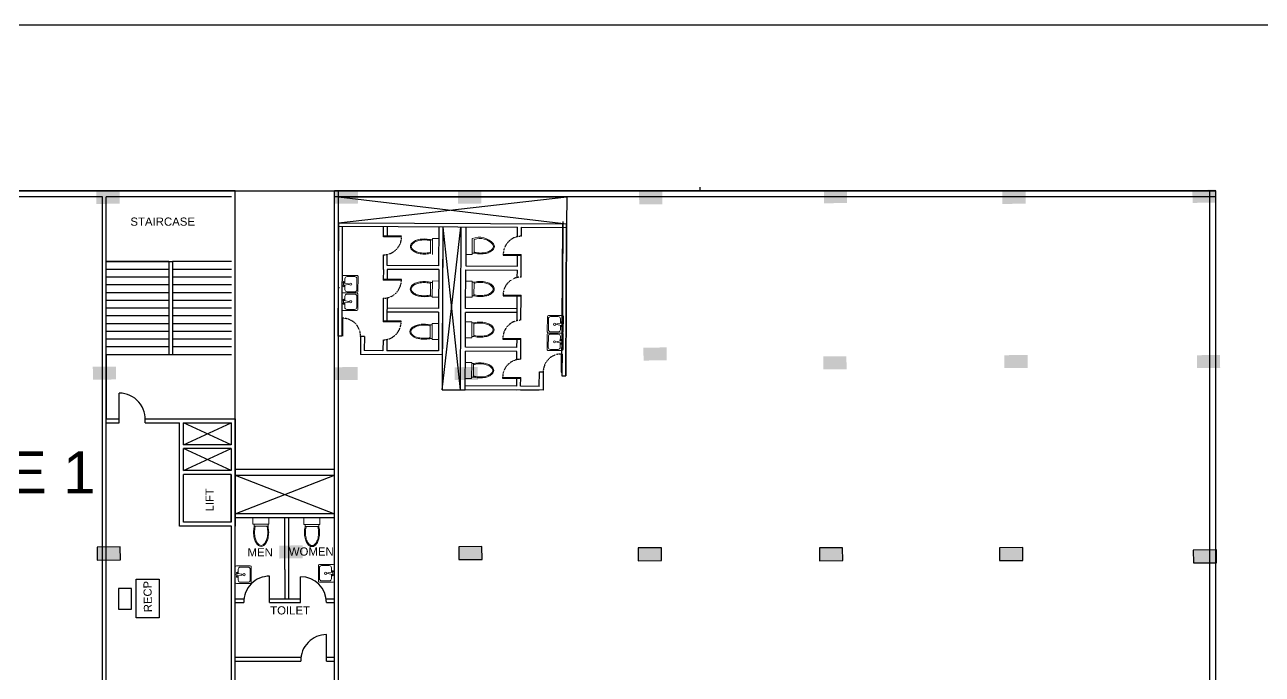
# Model space of a CAD drawing. Header units: millimetres. Extents: x 587797 to 2274247, y 1711 to 439204.
# Drawn here: x 1150649 to 1198606, y 304338 to 329492 of the extents above; entities that cross this region are included whole.
import ezdxf

# ---------------------------------------------------------------- set-up
doc = ezdxf.new("R2010")
doc.units = ezdxf.units.MM
doc.linetypes.add('ACAD_ISO03W100', pattern=[30, 12, -18])
doc.layers.add('finiture', color=7, linetype='Continuous', lineweight=20)
doc.styles.add('DIM_FONT', font='SIMPLEX', dxfattribs={"width": 0.8})
doc.styles.get("Standard").update_dxf_attribs({"font": 'arial.ttf'})

msp = doc.modelspace()

# ---------------------------------------------------------------- hatches: boundary and pattern name
h = msp.add_hatch(color=256)
h.dxf.hatch_style = 1
h.paths.add_polyline_path([(1154324.76, 322560.649), (1154320.472, 323060.631), (1153420.505, 323052.913), (1153424.793, 322552.931)])
h = msp.add_hatch(color=256)
h.dxf.hatch_style = 1
h.paths.add_polyline_path([(1163565.612, 322569.557), (1163561.325, 323069.538), (1162661.358, 323061.821), (1162665.645, 322561.839)])
h = msp.add_hatch(color=256)
h.dxf.hatch_style = 1
h.paths.add_polyline_path([(1168343.74, 322569.557), (1168339.452, 323069.538), (1167439.485, 323061.821), (1167443.773, 322561.839)])
h = msp.add_hatch(color=256)
h.dxf.hatch_style = 1
h.paths.add_polyline_path([(1175360.821, 322543.011), (1175356.533, 323042.992), (1174456.566, 323035.274), (1174460.854, 322535.293)])
h = msp.add_hatch(color=256)
h.dxf.hatch_style = 1
h.paths.add_polyline_path([(1182519.591, 322586.749), (1182515.303, 323086.731), (1181615.336, 323079.013), (1181619.624, 322579.031)])
h = msp.add_hatch(color=256)
h.dxf.hatch_style = 1
h.paths.add_polyline_path([(1189439.446, 322560.9), (1189435.158, 323060.881), (1188535.191, 323053.163), (1188539.479, 322553.182)])
h = msp.add_hatch(color=256)
h.dxf.hatch_style = 1
h.paths.add_polyline_path([(1196805.309, 322601.35), (1196801.022, 323101.332), (1195901.055, 323093.614), (1195905.342, 322593.632)])
h = msp.add_hatch(color=256)
h.dxf.hatch_style = 1
h.paths.add_polyline_path([(1175528.94, 316494.628), (1175524.653, 316994.61), (1174624.686, 316986.892), (1174628.973, 316486.91)])
h = msp.add_hatch(color=256)
h.dxf.hatch_style = 1
h.paths.add_polyline_path([(1182496.547, 316151.341), (1182492.26, 316651.323), (1181592.293, 316643.605), (1181596.58, 316143.623)])
h = msp.add_hatch(color=256)
h.dxf.hatch_style = 1
h.paths.add_polyline_path([(1189514.371, 316201.459), (1189510.083, 316701.44), (1188610.116, 316693.722), (1188614.404, 316193.741)])
h = msp.add_hatch(color=256)
h.dxf.hatch_style = 1
h.paths.add_polyline_path([(1196975.318, 316201.459), (1196971.03, 316701.44), (1196071.063, 316693.722), (1196075.351, 316193.741)])
h = msp.add_hatch(color=256)
h.dxf.hatch_style = 1
h.paths.add_polyline_path([(1154190.639, 315754.463), (1154186.351, 316254.445), (1153286.384, 316246.727), (1153290.672, 315746.745)])
h = msp.add_hatch(color=256)
h.dxf.hatch_style = 1
h.paths.add_polyline_path([(1163552.155, 315735.697), (1163547.867, 316235.679), (1162647.9, 316227.961), (1162652.188, 315727.979)])
h = msp.add_hatch(color=256)
h.dxf.hatch_style = 1
h.paths.add_polyline_path([(1168207.697, 315735.697), (1168203.409, 316235.679), (1167303.442, 316227.961), (1167307.73, 315727.979)])
h = msp.add_hatch(color=256)
h.dxf.hatch_style = 1
h.paths.add_polyline_path([(1161420.247, 308827.669), (1161415.959, 309327.65), (1160515.992, 309319.933), (1160520.28, 308819.951)])
h = msp.add_hatch(color=256)
h.dxf.hatch_style = 1
h.paths.add_polyline_path([(1154353.466, 308767.066), (1154349.178, 309267.048), (1153449.211, 309259.33), (1153453.499, 308759.348)])
h = msp.add_hatch(color=256)
h.dxf.hatch_style = 1
h.paths.add_polyline_path([(1168368.833, 308783.578), (1168364.545, 309283.56), (1167464.578, 309275.842), (1167468.866, 308775.86)])
h = msp.add_hatch(color=256)
h.dxf.hatch_style = 1
h.paths.add_polyline_path([(1175324.785, 308739.04), (1175320.497, 309239.021), (1174420.53, 309231.303), (1174424.818, 308731.322)])
h = msp.add_hatch(color=256)
h.dxf.hatch_style = 1
h.paths.add_polyline_path([(1182347.606, 308739.04), (1182343.318, 309239.021), (1181443.351, 309231.303), (1181447.639, 308731.322)])
h = msp.add_hatch(color=256)
h.dxf.hatch_style = 1
h.paths.add_polyline_path([(1189328.205, 308746.084), (1189323.917, 309246.066), (1188423.95, 309238.348), (1188428.238, 308738.367)])
h = msp.add_hatch(color=256)
h.dxf.hatch_style = 1
h.paths.add_polyline_path([(1196837.662, 308654.381), (1196833.374, 309154.362), (1195933.408, 309146.645), (1195937.695, 308646.663)])

# ---------------------------------------------------------------- linework, layer by layer
for p, q in [((1099894.904, 329491.777), (1299107.928, 329491.777)), ((1158805.901, 323056.38), (1104805.901, 323056.38)), ((1104805.901, 323056.38), (1173805.901, 323056.38)), ((1153655.901, 322826.38), (1138655.901, 322826.38)), ((1153655.901, 303056.38), (1153655.901, 322826.38)), ((1158655.901, 322826.38), (1153805.901, 322826.38)), ((1153805.901, 302826.38), (1153805.901, 322826.38)), ((1158655.901, 322826.38), (1153805.901, 322826.38)), ((1158805.901, 303056.38), (1158805.901, 323056.38)), ((1196805.901, 323056.38), (1162655.901, 323056.38)), ((1162655.901, 302826.38), (1162655.901, 323056.38)), ((1196805.901, 322826.38), (1162655.901, 322826.38)), ((1162805.901, 303056.38), (1162805.901, 323056.38)), ((1162805.901, 321826.38), (1162805.901, 322826.38)), ((1162805.901, 322826.38), (1171651.794, 322826.38)), ((1162805.901, 322826.38), (1171646.657, 321782.866)), ((1162805.901, 321826.38), (1171651.794, 322826.38)), ((1171651.794, 322826.38), (1171646.657, 321782.866)), ((1173805.901, 323056.38), (1196805.901, 323056.38)), ((1176805.901, 323206.38), (1176805.901, 323056.38)), ((1196575.901, 303056.38), (1196575.901, 323056.38)), ((1196805.901, 303056.38), (1196805.901, 323056.38)), ((1162805.901, 321826.38), (1162784.247, 317427.088)), ((1162805.901, 321826.38), (1171646.657, 321782.866)), ((1171497.096, 321872.353), (1171472.486, 316872.413)), ((1162805.205, 321685.132), (1169747.057, 321650.964)), ((1162955.16, 321675.644), (1162934.245, 317426.35)), ((1164552.179, 321283.702), (1164554.07, 321667.774)), ((1164702.177, 321282.963), (1164704.068, 321667.036)), ((1166696.661, 320157.21), (1166704.044, 321657.192)), ((1166854.042, 321656.453), (1166823.033, 315356.53)), ((1166823.033, 315356.53), (1167554.033, 321653.008)), ((1166854.042, 321656.453), (1166829.678, 316706.513)), ((1166854.042, 321656.453), (1167523.025, 315353.084)), ((1167554.033, 321653.008), (1167523.025, 315353.084)), ((1167747.038, 321652.058), (1167739.655, 320152.076)), ((1169745.253, 321284.589), (1169747.057, 321650.964)), ((1169895.331, 321300.111), (1169897.055, 321650.225)), ((1169897.055, 321650.225), (1171645.962, 321641.617)), ((1171468.391, 316040.447), (1171496.659, 321783.604)), ((1171646.657, 321782.866), (1171617.651, 315889.711)), ((1171617.651, 315889.711), (1171646.657, 321782.866)), ((1165252.171, 321280.256), (1164552.179, 321283.702)), ((1165252.314, 321309.256), (1164552.322, 321312.701)), ((1164545.948, 320017.794), (1164548.734, 320583.71)), ((1164696.685, 320167.054), (1164698.812, 320599.232)), ((1169191.895, 320603.565), (1169191.752, 320574.565)), ((1169191.752, 320574.565), (1169891.743, 320571.12)), ((1169191.895, 320603.565), (1169891.886, 320600.12)), ((1169739.631, 320142.232), (1169741.745, 320571.858)), ((1169887.548, 319718.854), (1169891.886, 320600.12)), ((1156230.901, 320326.38), (1153805.901, 320326.38)), ((1153805.901, 320326.38), (1156380.901, 320326.38)), ((1153805.901, 320026.38), (1156230.901, 320026.38)), ((1156230.901, 320326.38), (1156230.901, 316726.38)), ((1158655.901, 320326.38), (1156380.901, 320326.38)), ((1156380.901, 320326.38), (1156380.901, 316726.38)), ((1156380.901, 320026.38), (1158655.901, 320026.38)), ((1164545.948, 320017.794), (1164543.889, 319599.28)), ((1164695.947, 320017.055), (1164693.887, 319598.541)), ((1166695.922, 320007.212), (1164695.947, 320017.055)), ((1166696.661, 320157.21), (1164696.685, 320167.054)), ((1166695.922, 320007.212), (1166688.539, 318507.23)), ((1167731.533, 318502.096), (1167738.916, 320002.078)), ((1167738.916, 320002.078), (1169738.892, 319992.234)), ((1167739.655, 320152.076), (1169739.631, 320142.232)), ((1169737.47, 319703.332), (1169738.892, 319992.234)), ((1153805.901, 319726.38), (1156230.901, 319726.38)), ((1153805.901, 319426.38), (1156230.901, 319426.38)), ((1156380.901, 319726.38), (1158655.901, 319726.38)), ((1156380.901, 319426.38), (1158655.901, 319426.38)), ((1165243.88, 319595.834), (1164543.889, 319599.28)), ((1165244.023, 319624.834), (1164544.031, 319628.279)), ((1165243.88, 319595.834), (1165244.023, 319624.834)), ((1153805.901, 319126.38), (1156230.901, 319126.38)), ((1156380.901, 319126.38), (1158655.901, 319126.38)), ((1162840.225, 319303.247), (1162811.225, 319303.389)), ((1169184.112, 319022.308), (1169183.969, 318993.308)), ((1169183.969, 318993.308), (1169883.96, 318989.863)), ((1169184.112, 319022.308), (1169884.103, 319018.862)), ((1169729.238, 318030.707), (1169734.105, 319019.601)), ((1169879.316, 318046.229), (1169884.103, 319018.862)), ((1153805.901, 318826.38), (1156230.901, 318826.38)), ((1153805.901, 318526.38), (1156230.901, 318526.38)), ((1156380.901, 318826.38), (1158655.901, 318826.38)), ((1156380.901, 318526.38), (1158655.901, 318526.38)), ((1164540.443, 318899.288), (1164535.971, 317990.688)), ((1164690.521, 318914.81), (1164686.112, 318018.95)), ((1166688.539, 318507.23), (1164688.564, 318517.074)), ((1169731.509, 318492.252), (1167731.533, 318502.096)), ((1153805.901, 318226.38), (1156230.901, 318226.38)), ((1156380.901, 318226.38), (1158655.901, 318226.38)), ((1162937.691, 318126.341), (1162934.245, 317426.35)), ((1162966.69, 318126.198), (1162937.691, 318126.341)), ((1162966.69, 318126.198), (1162963.245, 317426.207)), ((1165235.962, 317987.243), (1164535.971, 317990.688)), ((1165236.105, 318016.243), (1164536.114, 318019.688)), ((1166687.801, 318357.232), (1164687.825, 318367.075)), ((1165235.962, 317987.243), (1165236.105, 318016.243)), ((1166687.801, 318357.232), (1166680.418, 316857.25)), ((1167724.15, 317002.114), (1167730.795, 318352.098)), ((1169730.771, 318342.254), (1167730.795, 318352.098)), ((1153805.901, 317926.38), (1156230.901, 317926.38)), ((1153805.901, 317626.38), (1156230.901, 317626.38)), ((1156380.901, 317926.38), (1158655.901, 317926.38)), ((1156380.901, 317626.38), (1158655.901, 317626.38)), ((1153805.901, 317326.38), (1156230.901, 317326.38)), ((1153805.901, 317026.38), (1156230.901, 317026.38)), ((1156380.901, 317326.38), (1158655.901, 317326.38)), ((1156380.901, 317026.38), (1158655.901, 317026.38)), ((1162934.245, 317426.35), (1162784.247, 317427.088)), ((1163659.839, 317272.776), (1163657.129, 316722.129)), ((1163663.236, 317422.761), (1163662.498, 317272.763)), ((1163810.576, 317422.036), (1163663.236, 317422.761)), ((1163810.576, 317422.036), (1163807.865, 316871.389)), ((1164532.526, 317290.697), (1164530.444, 316867.832)), ((1164682.604, 317306.219), (1164680.442, 316867.094)), ((1169724.126, 316992.27), (1167724.15, 317002.114)), ((1169175.879, 317349.683), (1169175.736, 317320.683)), ((1169175.736, 317320.683), (1169875.728, 317317.238)), ((1169175.879, 317349.683), (1169875.87, 317346.238)), ((1169724.126, 316992.27), (1169725.729, 317317.976)), ((1169871.885, 316536.47), (1169875.87, 317346.238)), ((1153805.901, 316726.38), (1158655.901, 316726.38)), ((1153805.901, 316726.38), (1153805.901, 314226.38)), ((1166829.678, 316706.513), (1163657.129, 316722.129)), ((1164530.444, 316867.832), (1163807.865, 316871.389)), ((1166680.418, 316857.25), (1164680.442, 316867.094)), ((1167716.768, 315502.132), (1167723.412, 316852.116)), ((1169723.388, 316842.272), (1167723.412, 316852.116)), ((1169721.806, 316520.948), (1169723.388, 316842.272)), ((1171442.837, 316740.582), (1171439.392, 316040.59)), ((1171442.837, 316740.582), (1171471.837, 316740.439)), ((1171471.837, 316740.439), (1171468.391, 316040.447)), ((1153805.901, 315126.38), (1153805.901, 316126.38)), ((1170589.32, 315487.994), (1170592.061, 316044.761)), ((1170592.061, 316044.761), (1170739.4, 316044.035)), ((1170739.4, 316044.035), (1170738.662, 315894.037)), ((1171439.392, 316040.59), (1171468.391, 316040.447)), ((1171468.391, 316040.447), (1171467.653, 315890.449)), ((1171468.391, 316040.447), (1171468.391, 316040.447)), ((1169168.448, 315839.924), (1169168.305, 315810.924)), ((1169168.305, 315810.924), (1169868.296, 315807.479)), ((1169168.448, 315839.924), (1169868.439, 315836.479)), ((1169716.743, 315492.288), (1169718.298, 315808.217)), ((1169866.741, 315491.55), (1169868.439, 315836.479)), ((1170738.662, 315894.037), (1170735.921, 315337.27)), ((1170738.662, 315894.037), (1170741.321, 315894.024)), ((1171467.653, 315890.449), (1171617.651, 315889.711)), ((1154308.99, 314076.38), (1154308.99, 315226.38)), ((1166823.033, 315356.53), (1167523.025, 315353.084)), ((1167523.025, 315353.084), (1167716.029, 315352.134)), ((1167716.029, 315352.134), (1167716.768, 315502.132)), ((1169716.005, 315342.29), (1167716.029, 315352.134)), ((1170735.921, 315337.27), (1167716.029, 315352.134)), ((1169716.743, 315492.288), (1167716.768, 315502.132)), ((1170588.582, 315337.995), (1169866.003, 315341.552)), ((1170589.32, 315487.994), (1169866.741, 315491.55)), ((1153805.901, 314226.38), (1154308.99, 314226.38)), ((1155317.851, 314226.38), (1158798.94, 314226.38)), ((1156648.94, 314226.38), (1158648.94, 314226.38)), ((1158798.94, 314226.38), (1158798.94, 310076.38)), ((1153805.901, 314076.38), (1154308.99, 314076.38)), ((1155308.99, 314076.38), (1156648.94, 314076.38)), ((1156648.94, 312076.38), (1156648.94, 314076.38)), ((1156798.94, 314076.38), (1158648.94, 314076.38)), ((1156798.94, 313226.38), (1156798.94, 314076.38)), ((1156798.94, 313226.38), (1158648.94, 314076.38)), ((1158648.94, 313226.38), (1156798.94, 314076.38)), ((1156798.94, 314076.38), (1158648.94, 314076.38)), ((1156798.94, 314076.38), (1158655.901, 314076.38)), ((1158648.94, 314076.38), (1158648.94, 313226.38)), ((1158648.94, 313226.38), (1156798.94, 313226.38)), ((1158648.94, 313076.38), (1156798.94, 313076.38)), ((1156798.94, 312226.38), (1156798.94, 313076.38)), ((1156798.94, 312226.38), (1158648.94, 313076.38)), ((1158648.94, 312226.38), (1156798.94, 313076.38)), ((1158648.94, 313076.38), (1158648.94, 312226.38)), ((1158648.94, 312226.38), (1156798.94, 312226.38)), ((1158805.901, 312274.106), (1162655.901, 312274.106)), ((1156648.94, 310076.38), (1156648.94, 312076.38)), ((1158648.94, 312076.38), (1156798.94, 312076.38)), ((1156798.94, 310226.38), (1156798.94, 312076.38)), ((1158648.94, 310226.38), (1158648.94, 312076.38)), ((1158648.94, 312076.38), (1158648.94, 310226.38)), ((1158805.901, 310544.106), (1158805.901, 312044.106)), ((1158805.901, 312044.106), (1162655.901, 312044.106)), ((1158805.901, 312044.106), (1162655.901, 310544.106)), ((1158805.901, 310544.106), (1162655.901, 312044.106)), ((1158805.901, 309264.517), (1158805.901, 311264.517)), ((1162655.901, 310544.106), (1158805.901, 310544.106)), ((1162655.901, 310394.106), (1158805.901, 310394.106)), ((1160730.901, 308394.106), (1160730.901, 310394.106)), ((1160880.901, 307264.517), (1160880.901, 310394.106)), ((1162655.901, 308394.106), (1162655.901, 310394.106)), ((1158648.94, 310076.38), (1156648.94, 310076.38)), ((1158655.901, 310076.38), (1156648.94, 310076.38)), ((1158648.94, 310226.38), (1156798.94, 310226.38)), ((1158655.901, 303056.38), (1158655.901, 310076.38)), ((1154349.178, 309267.048), (1153449.211, 309259.33)), ((1153449.211, 309259.33), (1153453.499, 308759.348)), ((1154353.466, 308767.066), (1154349.178, 309267.048)), ((1168364.545, 309283.56), (1167464.578, 309275.842)), ((1167464.578, 309275.842), (1167468.866, 308775.86)), ((1168368.833, 308783.578), (1168364.545, 309283.56)), ((1175320.497, 309239.021), (1174420.53, 309231.303)), ((1174420.53, 309231.303), (1174424.818, 308731.322)), ((1175324.785, 308739.04), (1175320.497, 309239.021)), ((1182343.318, 309239.021), (1181443.351, 309231.303)), ((1181443.351, 309231.303), (1181447.639, 308731.322)), ((1182347.606, 308739.04), (1182343.318, 309239.021)), ((1189323.917, 309246.066), (1188423.95, 309238.348)), ((1188423.95, 309238.348), (1188428.238, 308738.367)), ((1189328.205, 308746.084), (1189323.917, 309246.066)), ((1196833.374, 309154.362), (1195933.408, 309146.645)), ((1195933.408, 309146.645), (1195937.695, 308646.663)), ((1196837.662, 308654.381), (1196833.374, 309154.362)), ((1153453.499, 308759.348), (1154353.466, 308767.066)), ((1160730.901, 308394.106), (1160730.901, 307264.517)), ((1167468.866, 308775.86), (1168368.833, 308783.578)), ((1174424.818, 308731.322), (1175324.785, 308739.04)), ((1181447.639, 308731.322), (1182347.606, 308739.04)), ((1188428.238, 308738.367), (1189328.205, 308746.084)), ((1195937.695, 308646.663), (1196837.662, 308654.381)), ((1154962.539, 306524.376), (1154962.539, 308024.376)), ((1154962.539, 308024.376), (1155862.539, 308024.376)), ((1155862.539, 308024.376), (1155862.539, 306524.376)), ((1160138.528, 307114.517), (1160138.528, 308136.451)), ((1161340.783, 307114.517), (1161340.783, 308114.517)), ((1154785.507, 307653.715), (1154285.507, 307653.715)), ((1154285.507, 307653.715), (1154285.507, 306853.715)), ((1154785.507, 306853.715), (1154785.507, 307653.715)), ((1158805.901, 307264.517), (1159146.578, 307264.517)), ((1158805.901, 307114.517), (1159138.528, 307114.517)), ((1160138.528, 307264.517), (1161340.783, 307264.517)), ((1160138.528, 307264.517), (1160805.901, 307264.517)), ((1160138.528, 307114.517), (1161340.783, 307114.517)), ((1160138.528, 307114.517), (1160805.901, 307114.517)), ((1162330.33, 307258.732), (1162655.901, 307264.517)), ((1162340.783, 307114.517), (1162655.901, 307114.517)), ((1154285.507, 306853.715), (1154785.507, 306853.715)), ((1155862.539, 306524.376), (1154962.539, 306524.376)), ((1162344.689, 304849.241), (1162344.689, 305871.175)), ((1158805.901, 304999.241), (1161352.74, 304999.241)), ((1158805.901, 304849.241), (1161344.689, 304849.241)), ((1162344.689, 304999.241), (1162655.901, 304999.241)), ((1162344.689, 304849.241), (1162655.901, 304849.241))]:
    msp.add_line(p, q)
at = {"linetype": 'ACAD_ISO03W100'}
for centre, start, end in [((1164552.179, 321283.702), 269.7179901, 359.71799), ((1169891.886, 320600.12), 89.7179901, 179.71799), ((1164543.889, 319599.28), 269.7179901, 359.71799), ((1169884.103, 319018.862), 89.7179901, 179.71799), ((1162963.245, 317426.207), 359.71799, 89.7179901), ((1164535.971, 317990.688), 269.7179901, 359.71799), ((1169875.87, 317346.238), 89.7179901, 179.71799), ((1169868.439, 315836.479), 89.7179901, 179.71799), ((1171439.392, 316040.59), 89.7179901, 179.71799)]:
    msp.add_arc(centre, 700, start, end, dxfattribs=at)
for centre, radius, start, end in [((1154302.657, 314211.09), 1015.31, 352.3755717, 89.6426021), ((1160138.692, 307136.055), 1000.396, 90.00939, 181.2336345), ((1161340.783, 307114.517), 1000, 0, 90), ((1162344.853, 304870.779), 1000.396, 90.00939, 181.2336345)]:
    msp.add_arc(centre, radius, start, end)
at = {"layer": 'finiture'}
for p, q in [((1166377.618, 321164.595), (1166375.028, 320638.503)), ((1166377.431, 321165.245), (1166454.094, 321164.867)), ((1166450.797, 320598.074), (1166453.852, 321218.769)), ((1166453.852, 321218.769), (1166701.88, 321217.548)), ((1166701.88, 321217.548), (1166698.825, 320596.853)), ((1167992.902, 321211.194), (1167989.847, 320590.498)), ((1168066.081, 320644.673), (1168068.67, 321170.764)), ((1167989.847, 320590.498), (1167741.819, 320591.719)), ((1168066.267, 320644.023), (1167989.604, 320644.4)), ((1162945.64, 319741.346), (1162942.726, 319149.461)), ((1163523.64, 319780.779), (1162988.125, 319783.415)), ((1162988.128, 319783.967), (1163523.643, 319781.331)), ((1163000.345, 319402.848), (1163000.761, 319487.403)), ((1163028.53, 319402.71), (1163197.779, 319430.062)), ((1163197.917, 319458.247), (1163028.946, 319487.265)), ((1163055.883, 319233.461), (1163056.75, 319409.617)), ((1163057.096, 319480.08), (1163057.964, 319656.236)), ((1163142.935, 319740.375), (1163438.877, 319738.918)), ((1163197.779, 319430.062), (1163197.917, 319458.247)), ((1163523.016, 319653.947), (1163520.935, 319231.172)), ((1163562.796, 319146.409), (1163565.71, 319738.294)), ((1166369.496, 319514.615), (1166366.907, 318988.523)), ((1166369.31, 319515.265), (1166445.973, 319514.887)), ((1166442.675, 318948.094), (1166445.73, 319568.789)), ((1166445.73, 319568.789), (1166693.758, 319567.568)), ((1166693.758, 319567.568), (1166690.703, 318946.873)), ((1167733.697, 318941.739), (1167736.753, 319562.435)), ((1167736.753, 319562.435), (1167984.78, 319561.214)), ((1167984.78, 319561.214), (1167981.725, 318940.518)), ((1168057.807, 319524.158), (1167984.092, 319524.521)), ((1168057.959, 318994.693), (1168060.549, 319520.784)), ((1162942.293, 319061.368), (1162939.38, 318469.483)), ((1163520.293, 319100.802), (1162984.778, 319103.438)), ((1162984.781, 319103.989), (1163520.296, 319101.354)), ((1162984.796, 319106.975), (1163520.311, 319104.339)), ((1163053.75, 318800.102), (1163054.617, 318976.258)), ((1163139.588, 319060.397), (1163435.53, 319058.94)), ((1163435.964, 319147.033), (1163140.021, 319148.49)), ((1163519.669, 318973.969), (1163517.588, 318551.194)), ((1163559.45, 318466.431), (1163562.363, 319058.316)), ((1166369.649, 318985.149), (1166443.364, 318984.786)), ((1166690.703, 318946.873), (1166442.675, 318948.094)), ((1167981.725, 318940.518), (1167733.697, 318941.739)), ((1168058.146, 318994.043), (1167981.483, 318994.42)), ((1162996.998, 318722.871), (1162997.414, 318807.426)), ((1163025.183, 318722.732), (1163194.432, 318750.085)), ((1163194.571, 318778.27), (1163025.599, 318807.287)), ((1163052.536, 318553.483), (1163053.403, 318729.64)), ((1163432.617, 318467.055), (1163136.675, 318468.512)), ((1163194.432, 318750.085), (1163194.571, 318778.27)), ((1162981.449, 318426.998), (1163516.964, 318424.362)), ((1167725.945, 317366.758), (1167729, 317987.454)), ((1167729, 317987.454), (1167977.028, 317986.233)), ((1167977.028, 317986.233), (1167973.973, 317365.538)), ((1170901.165, 318189.949), (1170898.251, 317598.064)), ((1170940.945, 317682.411), (1170943.026, 318105.186)), ((1171479.165, 318229.383), (1170943.65, 318232.018)), ((1171027.997, 318189.325), (1171323.94, 318187.868)), ((1171408.079, 318102.897), (1171407.211, 317926.741)), ((1171518.321, 317595.012), (1171521.235, 318186.897)), ((1166361.375, 317864.635), (1166358.786, 317338.543)), ((1166361.189, 317865.285), (1166437.852, 317864.907)), ((1166434.554, 317298.114), (1166437.609, 317918.809)), ((1166437.609, 317918.809), (1166685.637, 317917.588)), ((1166685.637, 317917.588), (1166682.582, 317296.893)), ((1168050.055, 317949.177), (1167976.34, 317949.54)), ((1168050.207, 317419.712), (1168052.797, 317945.803)), ((1170897.818, 317509.971), (1170894.905, 316918.086)), ((1171475.818, 317549.405), (1170940.303, 317552.041)), ((1171475.833, 317552.391), (1170940.318, 317555.027)), ((1170940.321, 317555.578), (1171475.836, 317552.943)), ((1171024.65, 317509.347), (1171320.593, 317507.89)), ((1171321.026, 317595.983), (1171025.084, 317597.44)), ((1171266.182, 317906.296), (1171266.044, 317878.111)), ((1171266.044, 317878.111), (1171435.015, 317849.093)), ((1171435.431, 317933.648), (1171266.182, 317906.296)), ((1171406.865, 317856.278), (1171405.998, 317680.122)), ((1171463.616, 317933.509), (1171463.2, 317848.954)), ((1171514.975, 316915.034), (1171517.888, 317506.919)), ((1166361.528, 317335.169), (1166435.242, 317334.806)), ((1166682.582, 317296.893), (1166434.554, 317298.114)), ((1167973.973, 317365.538), (1167725.945, 317366.758)), ((1168050.394, 317419.062), (1167973.731, 317419.439)), ((1170937.598, 317002.433), (1170939.679, 317425.208)), ((1171262.836, 317226.318), (1171262.697, 317198.133)), ((1171262.697, 317198.133), (1171431.668, 317169.115)), ((1171432.084, 317253.67), (1171262.836, 317226.318)), ((1171403.518, 317176.3), (1171402.651, 317000.144)), ((1171404.732, 317422.919), (1171403.865, 317246.763)), ((1171460.269, 317253.532), (1171459.853, 317168.977)), ((1171472.486, 316872.413), (1170936.971, 316875.049)), ((1170936.974, 316875.601), (1171472.489, 316872.965)), ((1171317.68, 316916.005), (1171021.737, 316917.462)), ((1167718.186, 315790.223), (1167721.241, 316410.919)), ((1167721.241, 316410.919), (1167969.269, 316409.698)), ((1167969.269, 316409.698), (1167966.214, 315789.002)), ((1168042.295, 316372.642), (1167968.58, 316373.005)), ((1168042.448, 315843.177), (1168045.037, 316369.268)), ((1167966.214, 315789.002), (1167718.186, 315790.223)), ((1168042.634, 315842.527), (1167965.971, 315842.904)), ((1159491.476, 310147.672), (1159491.476, 310395.703)), ((1160112.179, 310395.703), (1160112.179, 310147.672)), ((1161464.282, 310141.667), (1161464.282, 310389.698)), ((1162084.985, 310389.698), (1162084.985, 310141.667)), ((1160112.179, 310147.672), (1159491.476, 310147.672)), ((1159545.376, 310071.515), (1159545.376, 310148.179)), ((1159546.025, 310071.705), (1160072.123, 310071.705)), ((1160075.484, 310074.464), (1160075.484, 310148.179)), ((1162084.985, 310141.667), (1161464.282, 310141.667)), ((1161518.182, 310065.511), (1161518.182, 310142.175)), ((1161518.831, 310065.701), (1162044.929, 310065.701)), ((1162048.289, 310068.46), (1162048.289, 310142.175)), ((1158809.175, 308489.542), (1158809.175, 307897.65)), ((1158851.453, 308532.372), (1159386.975, 308532.372)), ((1159386.975, 308531.82), (1158851.453, 308531.82)), ((1158921.917, 308228.827), (1158921.917, 308404.986)), ((1159006.473, 308489.542), (1159302.419, 308489.542)), ((1159386.975, 308404.986), (1159386.975, 307982.206)), ((1159429.253, 307897.65), (1159429.253, 308489.542)), ((1162026.219, 308543.315), (1162026.219, 307951.423)), ((1162604.019, 308585.593), (1162068.497, 308585.593)), ((1162068.497, 308035.979), (1162068.497, 308458.759)), ((1162153.053, 308543.315), (1162448.999, 308543.315)), ((1162533.555, 308458.759), (1162533.555, 308282.601)), ((1162646.297, 307951.423), (1162646.297, 308543.315)), ((1158865.546, 308151.318), (1158865.546, 308235.874)), ((1159062.843, 308207.688), (1158893.731, 308235.874)), ((1158893.731, 308151.318), (1159062.843, 308179.503)), ((1158921.917, 307982.206), (1158921.917, 308158.364)), ((1159302.419, 307897.65), (1159006.473, 307897.65)), ((1159062.843, 308179.503), (1159062.843, 308207.688)), ((1162068.497, 307909.336), (1162604.019, 307909.336)), ((1162448.999, 307951.423), (1162153.053, 307951.423)), ((1162561.741, 308289.647), (1162392.629, 308261.462)), ((1162392.629, 308261.462), (1162392.629, 308233.276)), ((1162392.629, 308233.276), (1162561.741, 308205.091)), ((1162533.555, 308212.137), (1162533.555, 308035.979)), ((1162589.926, 308289.647), (1162589.926, 308205.091)), ((1158851.453, 307855.372), (1159386.975, 307855.372)), ((1158851.453, 307849.894), (1159386.975, 307849.894))]:
    msp.add_line(p, q, dxfattribs=at)
for centre, radius in [((1163014.299, 319374.594), 28.185), ((1163014.992, 319515.519), 28.185), ((1163282.403, 319443.739), 42.278), ((1163010.952, 318694.616), 28.185), ((1163011.645, 318835.541), 28.185), ((1163279.056, 318763.761), 42.278), ((1171449.662, 317961.764), 28.185), ((1171181.558, 317892.619), 42.278), ((1171448.969, 317820.839), 28.185), ((1171178.211, 317212.642), 42.278), ((1171445.622, 317140.861), 28.185), ((1171446.315, 317281.786), 28.185), ((1158879.639, 308264.059), 28.185), ((1158879.639, 308123.132), 28.185), ((1159147.399, 308193.596), 42.278), ((1162308.073, 308247.369), 42.278), ((1162575.833, 308317.832), 28.185), ((1162575.833, 308176.905), 28.185)]:
    msp.add_circle(centre, radius, dxfattribs=at)
for centre, radius, start, end in [((1165757.334, 320904.596), 164.868, 179.71799, 217.3210247), ((1165757.334, 320904.596), 164.868, 142.1149553, 179.71799), ((1165936.692, 320765.044), 392.122, 117.9897248, 142.1149553), ((1165757.334, 320904.596), 127.664, 179.71799, 217.3210247), ((1165757.334, 320904.596), 127.664, 142.1149553, 179.71799), ((1165936.692, 320765.044), 354.917, 117.9897248, 142.1149553), ((1166055.357, 320541.771), 644.97, 102.2765668, 117.9897248), ((1166055.357, 320541.771), 607.765, 102.2765668, 117.9897248), ((1166132.421, 320187.63), 1007.399, 89.7179901, 102.2765668), ((1166132.421, 320187.63), 970.194, 89.7179901, 102.2765668), ((1166132.421, 320187.63), 970.194, 77.1594133, 89.7179901), ((1166132.421, 320187.63), 1007.399, 77.1594133, 89.7179901), ((1166212.967, 320540.995), 607.765, 75.2095504, 77.1594133), ((1166212.967, 320540.995), 644.97, 75.2095504, 77.1594133), ((1168262.181, 320537.047), 725.938, 40.0987328, 111.7735687), ((1168294.868, 320567.906), 643.897, 40.0321448, 110.5665209), ((1168686.365, 320904.672), 127.664, 322.1149553, 359.71799), ((1168686.365, 320904.672), 127.664, 359.71799, 37.3210247), ((1168686.365, 320904.672), 164.868, 322.1149553, 359.71799), ((1168686.365, 320904.672), 164.868, 359.71799, 37.3210247), ((1165938.057, 321042.375), 392.122, 217.3210247, 241.4462553), ((1165938.057, 321042.375), 354.917, 217.3210247, 241.4462553), ((1166058.915, 321264.469), 644.97, 241.4462553, 257.1594133), ((1166058.915, 321264.469), 607.765, 241.4462553, 257.1594133), ((1166139.46, 321617.835), 1007.399, 257.1594133, 269.7179901), ((1166139.46, 321617.835), 970.194, 257.1594133, 269.7179901), ((1166139.46, 321617.835), 1007.399, 269.7179901, 282.2765668), ((1166139.46, 321617.835), 970.194, 269.7179901, 282.2765668), ((1166216.524, 321263.694), 607.765, 282.2765668, 284.2264297), ((1168230.732, 321268.272), 644.97, 255.2095504, 257.1594133), ((1168230.732, 321268.272), 607.765, 255.2095504, 257.1594133), ((1168311.278, 321621.637), 1007.399, 257.1594133, 269.7179901), ((1168311.278, 321621.637), 970.194, 257.1594133, 269.7179901), ((1168311.278, 321621.637), 1007.399, 269.7179901, 282.2765668), ((1168311.278, 321621.637), 970.194, 269.7179901, 282.2765668), ((1168388.341, 321267.497), 607.765, 282.2765668, 297.9897248), ((1168388.341, 321267.497), 644.97, 282.2765668, 297.9897248), ((1168507.006, 321044.223), 354.917, 297.9897248, 322.1149553), ((1168507.006, 321044.223), 392.122, 297.9897248, 322.1149553), ((1162987.917, 319741.138), 42.278, 89.7179901, 179.71799), ((1163142.519, 319655.82), 84.556, 89.7179901, 179.71799), ((1163438.461, 319654.363), 84.556, 359.71799, 89.7179901), ((1163523.432, 319738.502), 42.278, 359.71799, 89.7179901), ((1165928.571, 319115.064), 392.122, 117.9897248, 142.1149553), ((1165928.571, 319115.064), 354.917, 117.9897248, 142.1149553), ((1166047.236, 318891.791), 644.97, 102.2765668, 117.9897248), ((1166047.236, 318891.791), 607.765, 102.2765668, 117.9897248), ((1166124.3, 318537.65), 1007.399, 89.7179901, 102.2765668), ((1166124.3, 318537.65), 970.194, 89.7179901, 102.2765668), ((1166124.3, 318537.65), 970.194, 77.1594133, 89.7179901), ((1166124.3, 318537.65), 1007.399, 77.1594133, 89.7179901), ((1166204.845, 318891.015), 607.765, 75.2095504, 77.1594133), ((1166204.845, 318891.015), 644.97, 75.2095504, 77.1594133), ((1168219.053, 318895.594), 644.97, 102.2765668, 104.2264297), ((1168219.053, 318895.594), 607.765, 102.2765668, 104.2264297), ((1168296.117, 318541.453), 1007.399, 89.7179901, 102.2765668), ((1168296.117, 318541.453), 970.194, 89.7179901, 102.2765668), ((1168296.117, 318541.453), 970.194, 77.1594133, 89.7179901), ((1168296.117, 318541.453), 1007.399, 77.1594133, 89.7179901), ((1168376.663, 318894.818), 607.765, 61.4462553, 77.1594133), ((1168376.663, 318894.818), 644.97, 61.4462553, 77.1594133), ((1168497.52, 319116.912), 354.917, 37.3210247, 61.4462553), ((1168497.52, 319116.912), 392.122, 37.3210247, 61.4462553), ((1162984.57, 319061.16), 42.278, 89.7179901, 179.71799), ((1162985.004, 319149.253), 42.278, 179.71799, 269.7179901), ((1163139.172, 318975.842), 84.556, 89.7179901, 179.71799), ((1163140.438, 319233.045), 84.556, 179.71799, 269.7179901), ((1163435.114, 318974.385), 84.556, 359.71799, 89.7179901), ((1163436.38, 319231.588), 84.556, 269.7179901, 359.71799), ((1163520.085, 319058.524), 42.278, 359.71799, 89.7179901), ((1163520.519, 319146.617), 42.278, 269.7179901, 359.71799), ((1165749.212, 319254.616), 164.868, 179.71799, 217.3210247), ((1165749.212, 319254.616), 164.868, 142.1149553, 179.71799), ((1165929.936, 319392.395), 392.122, 217.3210247, 241.4462553), ((1165749.212, 319254.616), 127.664, 179.71799, 217.3210247), ((1165749.212, 319254.616), 127.664, 142.1149553, 179.71799), ((1165929.936, 319392.395), 354.917, 217.3210247, 241.4462553), ((1166050.793, 319614.489), 644.97, 241.4462553, 257.1594133), ((1166050.793, 319614.489), 607.765, 241.4462553, 257.1594133), ((1166131.339, 319967.855), 1007.399, 257.1594133, 269.7179901), ((1166131.339, 319967.855), 970.194, 257.1594133, 269.7179901), ((1166131.339, 319967.855), 1007.399, 269.7179901, 282.2765668), ((1166131.339, 319967.855), 970.194, 269.7179901, 282.2765668), ((1166208.403, 319613.714), 607.765, 282.2765668, 284.2264297), ((1166208.403, 319613.714), 644.97, 282.2765668, 284.2264297), ((1168222.61, 319618.292), 644.97, 255.2095504, 257.1594133), ((1168222.61, 319618.292), 607.765, 255.2095504, 257.1594133), ((1168303.156, 319971.657), 1007.399, 257.1594133, 269.7179901), ((1168303.156, 319971.657), 970.194, 257.1594133, 269.7179901), ((1168303.156, 319971.657), 1007.399, 269.7179901, 282.2765668), ((1168303.156, 319971.657), 970.194, 269.7179901, 282.2765668), ((1168380.22, 319617.517), 607.765, 282.2765668, 297.9897248), ((1168380.22, 319617.517), 644.97, 282.2765668, 297.9897248), ((1168498.885, 319394.243), 354.917, 297.9897248, 322.1149553), ((1168498.885, 319394.243), 392.122, 297.9897248, 322.1149553), ((1168678.243, 319254.692), 127.664, 322.1149553, 359.71799), ((1168678.243, 319254.692), 127.664, 359.71799, 37.3210247), ((1168678.243, 319254.692), 164.868, 322.1149553, 359.71799), ((1168678.243, 319254.692), 164.868, 359.71799, 37.3210247), ((1162981.657, 318469.275), 42.278, 179.71799, 269.7179901), ((1163137.091, 318553.067), 84.556, 179.71799, 269.7179901), ((1163433.033, 318551.61), 84.556, 269.7179901, 359.71799), ((1163517.172, 318466.639), 42.278, 269.7179901, 359.71799), ((1168288.365, 316966.472), 1007.399, 89.7179901, 102.2765668), ((1168288.365, 316966.472), 1007.399, 77.1594133, 89.7179901), ((1170943.442, 318189.741), 42.278, 89.7179901, 179.71799), ((1171027.581, 318104.77), 84.556, 89.7179901, 179.71799), ((1171323.524, 318103.313), 84.556, 359.71799, 89.7179901), ((1171478.957, 318187.105), 42.278, 359.71799, 89.7179901), ((1165741.091, 317604.636), 164.868, 179.71799, 217.3210247), ((1165741.091, 317604.636), 164.868, 142.1149553, 179.71799), ((1165968.768, 317786.743), 456.387, 218.1728276, 261.2491242), ((1165920.45, 317465.084), 392.122, 117.9897248, 142.1149553), ((1165741.091, 317604.636), 127.664, 179.71799, 217.3210247), ((1165741.091, 317604.636), 127.664, 142.1149553, 179.71799), ((1165969.109, 317787.065), 419.654, 218.2541156, 261.5721096), ((1165920.45, 317465.084), 354.917, 117.9897248, 142.1149553), ((1166039.115, 317241.811), 644.97, 102.2765668, 117.9897248), ((1166039.115, 317241.811), 607.765, 102.2765668, 117.9897248), ((1166116.178, 316887.67), 1007.399, 89.7179901, 102.2765668), ((1166116.178, 316887.67), 970.194, 89.7179901, 102.2765668), ((1166116.178, 316887.67), 970.194, 77.1594133, 89.7179901), ((1166116.178, 316887.67), 1007.399, 77.1594133, 89.7179901), ((1166196.724, 317241.035), 607.765, 75.2095504, 77.1594133), ((1166196.724, 317241.035), 644.97, 75.2095504, 77.1594133), ((1168211.301, 317320.613), 644.97, 102.2765668, 104.2264297), ((1168211.301, 317320.613), 607.765, 102.2765668, 104.2264297), ((1168288.365, 316966.472), 970.194, 89.7179901, 102.2765668), ((1168288.365, 316966.472), 970.194, 77.1594133, 89.7179901), ((1168372.468, 318042.536), 607.765, 282.2765668, 297.9897248), ((1168368.91, 317319.837), 607.765, 61.4462553, 77.1594133), ((1168368.91, 317319.837), 644.97, 61.4462553, 77.1594133), ((1168491.133, 317819.262), 354.917, 297.9897248, 322.1149553), ((1168489.768, 317541.931), 354.917, 37.3210247, 61.4462553), ((1168491.133, 317819.262), 392.122, 297.9897248, 322.1149553), ((1168489.768, 317541.931), 392.122, 37.3210247, 61.4462553), ((1168670.491, 317679.711), 127.664, 322.1149553, 359.71799), ((1168670.491, 317679.711), 127.664, 359.71799, 37.3210247), ((1168670.491, 317679.711), 164.868, 322.1149553, 359.71799), ((1168670.491, 317679.711), 164.868, 359.71799, 37.3210247), ((1170940.095, 317509.763), 42.278, 89.7179901, 179.71799), ((1170940.529, 317597.856), 42.278, 179.71799, 269.7179901), ((1171024.234, 317424.792), 84.556, 89.7179901, 179.71799), ((1171025.5, 317681.995), 84.556, 179.71799, 269.7179901), ((1171320.177, 317423.335), 84.556, 359.71799, 89.7179901), ((1171321.443, 317680.538), 84.556, 269.7179901, 359.71799), ((1171475.61, 317507.127), 42.278, 359.71799, 89.7179901), ((1171476.044, 317595.22), 42.278, 269.7179901, 359.71799), ((1166123.218, 318317.875), 1007.399, 257.1594133, 269.7179901), ((1166123.218, 318317.875), 970.194, 257.1594133, 269.7179901), ((1166123.218, 318317.875), 1007.399, 269.7179901, 282.2765668), ((1166123.218, 318317.875), 970.194, 269.7179901, 282.2765668), ((1166200.281, 317963.734), 607.765, 282.2765668, 284.2264297), ((1166200.281, 317963.734), 644.97, 282.2765668, 284.2264297), ((1168214.858, 318043.311), 644.97, 255.2095504, 257.1594133), ((1168214.858, 318043.311), 607.765, 255.2095504, 257.1594133), ((1168295.404, 318396.677), 1007.399, 257.1594133, 269.7179901), ((1168295.404, 318396.677), 970.194, 257.1594133, 269.7179901), ((1168295.404, 318396.677), 1007.399, 269.7179901, 282.2765668), ((1168295.404, 318396.677), 970.194, 269.7179901, 282.2765668), ((1168372.468, 318042.536), 644.97, 282.2765668, 297.9897248), ((1171022.153, 317002.017), 84.556, 179.71799, 269.7179901), ((1171318.096, 317000.56), 84.556, 269.7179901, 359.71799), ((1170937.182, 316917.878), 42.278, 179.71799, 269.7179901), ((1171472.697, 316915.242), 42.278, 269.7179901, 359.71799), ((1168203.541, 315744.078), 644.97, 102.2765668, 104.2264297), ((1168203.541, 315744.078), 607.765, 102.2765668, 104.2264297), ((1168280.605, 315389.937), 1007.399, 89.7179901, 102.2765668), ((1168280.605, 315389.937), 970.194, 89.7179901, 102.2765668), ((1168280.605, 315389.937), 970.194, 77.1594133, 89.7179901), ((1168280.605, 315389.937), 1007.399, 77.1594133, 89.7179901), ((1168361.151, 315743.302), 607.765, 61.4462553, 77.1594133), ((1168361.151, 315743.302), 644.97, 61.4462553, 77.1594133), ((1168482.008, 315965.396), 354.917, 37.3210247, 61.4462553), ((1168482.008, 315965.396), 392.122, 37.3210247, 61.4462553), ((1168662.732, 316103.176), 127.664, 322.1149553, 359.71799), ((1168662.732, 316103.176), 127.664, 359.71799, 37.3210247), ((1168662.732, 316103.176), 164.868, 322.1149553, 359.71799), ((1168662.732, 316103.176), 164.868, 359.71799, 37.3210247), ((1168207.098, 316466.776), 644.97, 255.2095504, 257.1594133), ((1168207.098, 316466.776), 607.765, 255.2095504, 257.1594133), ((1168287.644, 316820.141), 1007.399, 257.1594133, 269.7179901), ((1168287.644, 316820.141), 970.194, 257.1594133, 269.7179901), ((1168287.644, 316820.141), 1007.399, 269.7179901, 282.2765668), ((1168287.644, 316820.141), 970.194, 269.7179901, 282.2765668), ((1168364.708, 316466.001), 607.765, 282.2765668, 297.9897248), ((1168364.708, 316466.001), 644.97, 282.2765668, 297.9897248), ((1168483.373, 316242.727), 354.917, 297.9897248, 322.1149553), ((1168483.373, 316242.727), 392.122, 297.9897248, 322.1149553), ((1160524.185, 309831.32), 1007.399, 167.4414233, 180), ((1160524.185, 309831.32), 1007.399, 180, 192.5585767), ((1160170.428, 309910.125), 644.97, 165.4915604, 167.4414233), ((1160524.185, 309831.32), 970.194, 167.4414233, 180), ((1160524.185, 309831.32), 970.194, 180, 192.5585767), ((1160170.428, 309910.125), 607.765, 165.4915604, 167.4414233), ((1159447.721, 309910.125), 607.765, 12.5585767, 14.5084396), ((1159093.963, 309831.32), 970.194, 0, 12.5585767), ((1159093.963, 309831.32), 970.194, 347.4414233, 0), ((1159447.721, 309910.125), 644.97, 12.5585767, 14.5084396), ((1159093.963, 309831.32), 1007.399, 0, 12.5585767), ((1159093.963, 309831.32), 1007.399, 347.4414233, 0), ((1162496.991, 309825.316), 1007.399, 167.4414233, 180), ((1162496.991, 309825.316), 1007.399, 180, 192.5585767), ((1162143.233, 309904.121), 644.97, 165.4915604, 167.4414233), ((1162496.991, 309825.316), 970.194, 167.4414233, 180), ((1162496.991, 309825.316), 970.194, 180, 192.5585767), ((1162143.233, 309904.121), 607.765, 165.4915604, 167.4414233), ((1161420.526, 309904.121), 607.765, 12.5585767, 14.5084396), ((1161066.769, 309825.316), 970.194, 0, 12.5585767), ((1161066.769, 309825.316), 970.194, 347.4414233, 0), ((1161420.526, 309904.121), 644.97, 12.5585767, 14.5084396), ((1161066.769, 309825.316), 1007.399, 0, 12.5585767), ((1161066.769, 309825.316), 1007.399, 347.4414233, 0), ((1160170.428, 309752.514), 644.97, 192.5585767, 208.2717347), ((1160170.428, 309752.514), 607.765, 192.5585767, 208.2717347), ((1159947.741, 309632.752), 392.122, 208.2717347, 232.3969653), ((1159947.741, 309632.752), 354.917, 208.2717347, 232.3969653), ((1159809.074, 309452.708), 127.664, 232.3969653, 270), ((1159809.074, 309452.708), 127.664, 270, 307.6030347), ((1159670.407, 309632.752), 354.917, 307.6030347, 331.7282653), ((1159670.407, 309632.752), 392.122, 307.6030347, 331.7282653), ((1159447.721, 309752.514), 607.765, 331.7282653, 347.4414233), ((1159447.721, 309752.514), 644.97, 331.7282653, 347.4414233), ((1162143.233, 309746.51), 644.97, 192.5585767, 208.2717347), ((1162143.233, 309746.51), 607.765, 192.5585767, 208.2717347), ((1161920.547, 309626.748), 392.122, 208.2717347, 232.3969653), ((1161920.547, 309626.748), 354.917, 208.2717347, 232.3969653), ((1161781.88, 309446.704), 127.664, 232.3969653, 270), ((1161781.88, 309446.704), 127.664, 270, 307.6030347), ((1161643.213, 309626.748), 354.917, 307.6030347, 331.7282653), ((1161643.213, 309626.748), 392.122, 307.6030347, 331.7282653), ((1161420.526, 309746.51), 607.765, 331.7282653, 347.4414233), ((1161420.526, 309746.51), 644.97, 331.7282653, 347.4414233), ((1159809.074, 309452.708), 164.868, 232.3969653, 270), ((1159809.074, 309452.708), 164.868, 270, 307.6030347), ((1161781.88, 309446.704), 164.868, 232.3969653, 270), ((1161781.88, 309446.704), 164.868, 270, 307.6030347), ((1158851.453, 308489.542), 42.278, 90, 180), ((1159006.473, 308404.986), 84.556, 90, 180), ((1159302.419, 308404.986), 84.556, 0, 90), ((1159386.975, 308489.542), 42.278, 0, 90), ((1162068.497, 308543.315), 42.278, 90, 180), ((1162153.053, 308458.759), 84.556, 90, 180), ((1162448.999, 308458.759), 84.556, 0, 90), ((1162604.019, 308543.315), 42.278, 0, 90), ((1158851.453, 307897.65), 42.278, 180, 270), ((1159006.473, 307982.206), 84.556, 180, 270), ((1159302.419, 307982.206), 84.556, 270, 0), ((1159386.975, 307897.65), 42.278, 270, 0), ((1162068.497, 307951.423), 42.278, 180, 270), ((1162153.053, 308035.979), 84.556, 180, 270), ((1162448.999, 308035.979), 84.556, 270, 0), ((1162604.019, 307951.423), 42.278, 270, 0)]:
    msp.add_arc(centre, radius, start, end, dxfattribs=at)

# ---------------------------------------------------------------- texts
for s, height, p in [('STAIRCASE', 316.3813, (1154741.277, 321709.189)), ('OFFICE 1', 1625.3381, (1143178.207, 311340.699)), ('MEN', 316.3813, (1159280.841, 308903.379)), ('WOMEN', 316.3813, (1160880.901, 308932.285)), ('TOILET', 316.3813, (1160159.223, 306653.214))]:
    msp.add_text(s, height=height).set_placement(p)
for s, rotation, p in [('LIFT', 90, (1157968.658, 310645.071)), ('RECP', 90.8961488, (1155577.419, 306744.352))]:
    msp.add_text(s, height=311.9008, rotation=rotation).set_placement(p)
at = {"layer": 'finiture', "style": 'DIM_FONT', "width": 0.8, "flags": 9}
for tag, p, s, rotation in [('YSIZE', (1162944.183, 319445.403), '491', 359.71799), ('XSIZE', (1162944.183, 319445.403), '450', 359.71799), ('YSIZE', (1162940.836, 318765.426), '491', 359.71799), ('XSIZE', (1162940.836, 318765.426), '450', 359.71799), ('XSIZE', (1171519.778, 317890.955), '450', 179.71799), ('YSIZE', (1171519.778, 317890.955), '491', 179.71799), ('XSIZE', (1171516.431, 317210.977), '450', 179.71799), ('YSIZE', (1171516.431, 317210.977), '491', 179.71799), ('XSIZE', (1162646.297, 308247.369), '450', 180), ('YSIZE', (1162646.297, 308247.369), '491', 180)]:
    msp.add_attdef(tag, p, s, height=0.689, rotation=rotation, dxfattribs=at)
for tag, s in [('YSIZE', '491'), ('XSIZE', '450')]:
    msp.add_attdef(tag, (1158809.175, 308193.596), s, height=0.689, dxfattribs=at)

doc.saveas('drawing.dxf')
